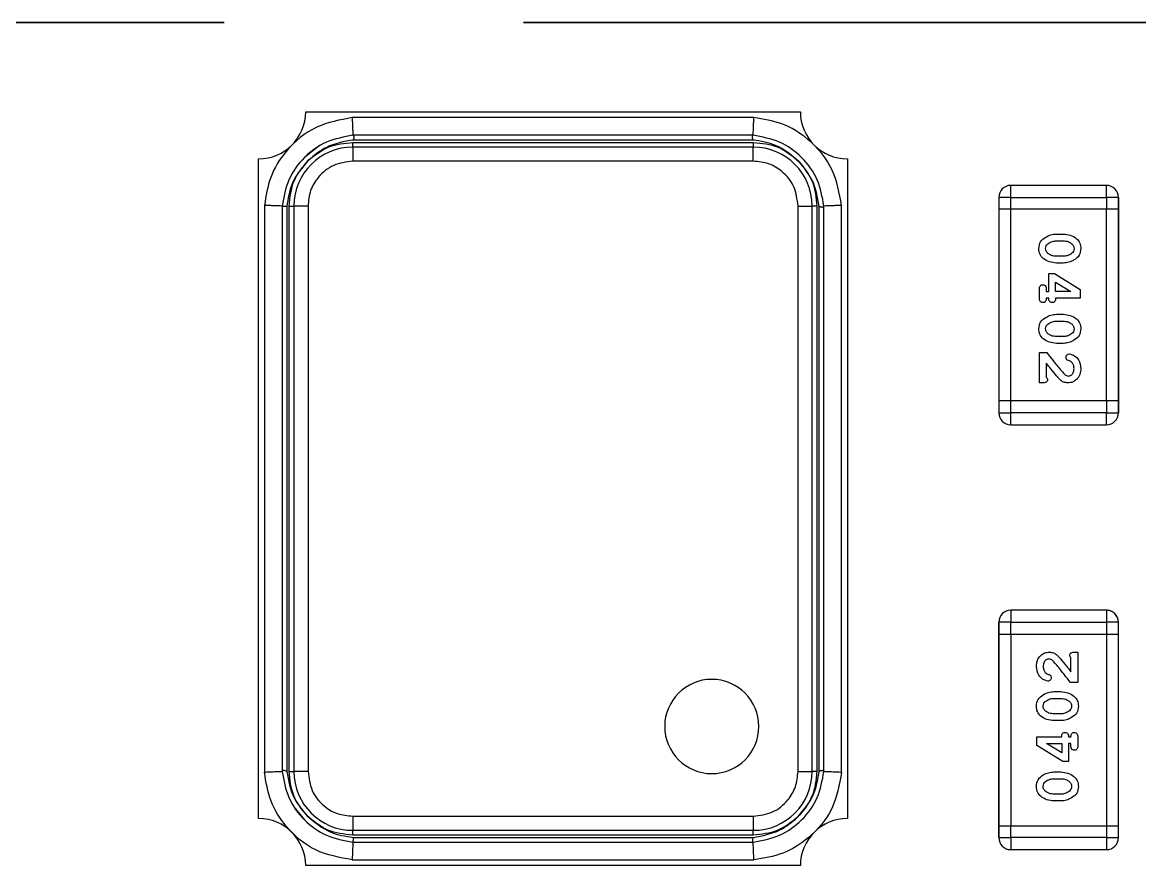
# Model space of a CAD drawing. Header units: millimetres. Extents: x 10 to 419, y 5 to 292.
# Drawn here: x 303.899 to 308.642, y 184.972 to 188.551 of the extents above; entities that cross this region are included whole.
import ezdxf

# ---------------------------------------------------------------- set-up
doc = ezdxf.new("R2010")
doc.units = ezdxf.units.MM
doc.linetypes.add('PHANTOM', pattern=[12.7, 6.35, -1.27, 1.27, -1.27, 1.27, -1.27])

msp = doc.modelspace()

# ---------------------------------------------------------------- linework, layer by layer
at = {"color": 7, "linetype": 'PHANTOM', "lineweight": 35}
msp.add_line((413.9762, 188.5511), (17.1762, 188.5511), dxfattribs=at)
at = {"color": 7, "linetype": 'Continuous', "lineweight": 25}
for p, q in [((305.102, 188.1715), (307.202, 188.1715)), ((307.0047, 188.1465), (305.2993, 188.1465)), ((307.002, 188.0715), (305.302, 188.0715)), ((305.1519, 188.0214), (305.0965, 187.977)), ((305.302, 188.0215), (305.302, 188.0415)), ((305.302, 188.0415), (307.002, 188.0415)), ((307.002, 188.0215), (305.302, 188.0215)), ((305.302, 188.0215), (305.302, 187.9615)), ((307.002, 188.0515), (305.3035, 188.0516)), ((307.002, 188.0415), (307.002, 188.0215)), ((307.002, 187.9615), (307.002, 188.0215)), ((304.902, 185.1715), (304.902, 187.9715)), ((307.402, 187.9715), (307.402, 185.1715)), ((307.002, 187.9615), (305.302, 187.9615)), ((308.5015, 187.859), (308.0951, 187.859)), ((308.0951, 187.8082), (308.0951, 187.859)), ((308.5015, 187.8082), (308.5015, 187.859)), ((308.0951, 187.8082), (308.0443, 187.8082)), ((308.0443, 187.8082), (308.0443, 187.7574)), ((308.0951, 187.8082), (308.5015, 187.8082)), ((308.0951, 187.7574), (308.0951, 187.8082)), ((308.5523, 187.8082), (308.5015, 187.8082)), ((308.5015, 187.8082), (308.5015, 187.7574)), ((308.5523, 187.7574), (308.5523, 187.8082)), ((308.5523, 187.8082), (308.5523, 187.7574)), ((304.927, 187.7743), (304.927, 185.3688)), ((305.002, 187.7715), (305.002, 185.3715)), ((305.0219, 187.77), (305.022, 185.3715)), ((305.032, 187.7715), (305.052, 187.7715)), ((305.032, 185.3715), (305.032, 187.7715)), ((305.052, 187.7715), (305.052, 185.3715)), ((305.112, 187.7715), (305.052, 187.7715)), ((305.112, 187.7715), (305.112, 185.3715)), ((307.192, 187.7715), (307.252, 187.7715)), ((307.192, 185.3715), (307.192, 187.7715)), ((307.252, 185.3715), (307.252, 187.7715)), ((307.272, 187.7715), (307.252, 187.7715)), ((307.272, 187.7715), (307.272, 185.3715)), ((307.282, 185.3731), (307.2821, 187.77)), ((307.302, 185.3715), (307.302, 187.7715)), ((307.377, 185.3688), (307.377, 187.7743)), ((308.0443, 187.7574), (308.0443, 186.9446)), ((308.0951, 187.7574), (308.0443, 187.7574)), ((308.0951, 186.9446), (308.0951, 187.7574)), ((308.5015, 187.7574), (308.0951, 187.7574)), ((308.5015, 186.9446), (308.5015, 187.7574)), ((308.5523, 187.7574), (308.5015, 187.7574)), ((308.5523, 186.9446), (308.5523, 187.7574)), ((308.5523, 187.7574), (308.5523, 186.9446)), ((308.2888, 187.6526), (308.3183, 187.6526)), ((308.2892, 187.6237), (308.3179, 187.6237)), ((308.3179, 187.5582), (308.2892, 187.5582)), ((308.3183, 187.5293), (308.2888, 187.5293)), ((308.2564, 187.4087), (308.2564, 187.4848)), ((308.2564, 187.4848), (308.2804, 187.4848)), ((308.2804, 187.4848), (308.3901, 187.4177)), ((308.217, 187.3799), (308.217, 187.4192)), ((308.2459, 187.4192), (308.2459, 187.4087)), ((308.2459, 187.4087), (308.2564, 187.4087)), ((308.2852, 187.4485), (308.3503, 187.4087)), ((308.2852, 187.4087), (308.2852, 187.4485)), ((308.3503, 187.4087), (308.2852, 187.4087)), ((308.3901, 187.4177), (308.3901, 187.3799)), ((308.2564, 187.3799), (308.2459, 187.3799)), ((308.3901, 187.3799), (308.2852, 187.3799)), ((308.2888, 187.3117), (308.3183, 187.3117)), ((308.2892, 187.2829), (308.3179, 187.2829)), ((308.3179, 187.2173), (308.2892, 187.2173)), ((308.3183, 187.1885), (308.2888, 187.1885)), ((308.217, 187.0207), (308.217, 187.1491)), ((308.217, 187.1491), (308.2485, 187.1491)), ((308.2459, 187.1046), (308.2459, 187.0443)), ((308.2301, 187.0207), (308.217, 187.0207)), ((308.0443, 186.9446), (308.0443, 186.8938)), ((308.0951, 186.9446), (308.0443, 186.9446)), ((308.0951, 186.8938), (308.0951, 186.9446)), ((308.5015, 186.9446), (308.0951, 186.9446)), ((308.5015, 186.9446), (308.5015, 186.8938)), ((308.5523, 186.9446), (308.5015, 186.9446)), ((308.5523, 186.8938), (308.5523, 186.9446)), ((308.5523, 186.9446), (308.5523, 186.8938)), ((308.0443, 186.8938), (308.0951, 186.8938)), ((308.5015, 186.8938), (308.0951, 186.8938)), ((308.0951, 186.843), (308.0951, 186.8938)), ((308.5015, 186.843), (308.5015, 186.8938)), ((308.5015, 186.8938), (308.5523, 186.8938)), ((308.0951, 186.843), (308.5015, 186.843)), ((308.0951, 186.0556), (308.0951, 186.0048)), ((308.5015, 186.0556), (308.0951, 186.0556)), ((308.5015, 186.0556), (308.5015, 186.0048)), ((308.0951, 186.0048), (308.0443, 186.0048)), ((308.0443, 186.0048), (308.0443, 185.954)), ((308.0443, 185.954), (308.0443, 186.0048)), ((308.0951, 185.954), (308.0951, 186.0048)), ((308.0951, 186.0048), (308.5015, 186.0048)), ((308.5015, 186.0048), (308.5015, 185.954)), ((308.5523, 186.0048), (308.5015, 186.0048)), ((308.5523, 185.954), (308.5523, 186.0048)), ((308.0443, 185.954), (308.0951, 185.954)), ((308.0443, 185.954), (308.0443, 185.1412)), ((308.0443, 185.1412), (308.0443, 185.954)), ((308.0951, 185.954), (308.5015, 185.954)), ((308.0951, 185.954), (308.0951, 185.1412)), ((308.5015, 185.954), (308.5523, 185.954)), ((308.5015, 185.954), (308.5015, 185.1412)), ((308.5523, 185.1412), (308.5523, 185.954)), ((308.3507, 185.7941), (308.3507, 185.8544)), ((308.3665, 185.878), (308.3796, 185.878)), ((308.3796, 185.878), (308.3796, 185.7495)), ((308.3796, 185.7495), (308.3481, 185.7495)), ((308.2783, 185.7102), (308.3079, 185.7102)), ((308.2787, 185.6813), (308.3074, 185.6813)), ((308.3074, 185.6158), (308.2787, 185.6158)), ((308.3079, 185.587), (308.2783, 185.587)), ((308.2065, 185.4809), (308.2065, 185.5188)), ((308.2065, 185.5188), (308.3114, 185.5188)), ((308.3403, 185.5188), (308.3507, 185.5188)), ((308.3796, 185.5188), (308.3796, 185.4795)), ((308.3162, 185.4139), (308.2065, 185.4809)), ((308.2464, 185.4899), (308.3114, 185.4899)), ((308.3114, 185.4502), (308.2464, 185.4899)), ((308.3114, 185.4899), (308.3114, 185.4502)), ((308.3507, 185.4899), (308.3403, 185.4899)), ((308.3403, 185.4899), (308.3403, 185.4139)), ((308.3507, 185.4795), (308.3507, 185.4899)), ((308.3403, 185.4139), (308.3162, 185.4139)), ((305.032, 185.3715), (305.052, 185.3715)), ((305.112, 185.3715), (305.052, 185.3715)), ((307.192, 185.3715), (307.252, 185.3715)), ((307.272, 185.3715), (307.252, 185.3715)), ((308.2783, 185.3693), (308.3079, 185.3693)), ((308.2787, 185.3405), (308.3074, 185.3405)), ((308.3074, 185.2749), (308.2787, 185.2749)), ((305.0522, 185.2214), (305.0965, 185.166)), ((308.3079, 185.2461), (308.2783, 185.2461)), ((305.302, 185.1815), (305.302, 185.1215)), ((305.302, 185.1815), (307.002, 185.1815)), ((307.002, 185.1815), (307.002, 185.1215)), ((308.0443, 185.1412), (308.0951, 185.1412)), ((308.0443, 185.1412), (308.0443, 185.0904)), ((308.0443, 185.0904), (308.0443, 185.1412)), ((308.0951, 185.1412), (308.5015, 185.1412)), ((308.0951, 185.0904), (308.0951, 185.1412)), ((308.5015, 185.1412), (308.5523, 185.1412)), ((308.5015, 185.1412), (308.5015, 185.0904)), ((308.5523, 185.0904), (308.5523, 185.1412)), ((305.302, 185.1215), (307.002, 185.1215)), ((305.302, 185.1015), (305.302, 185.1215)), ((307.002, 185.1015), (305.302, 185.1015)), ((305.3035, 185.0915), (307.002, 185.0916)), ((307.002, 185.1015), (307.002, 185.1215)), ((308.0443, 185.0904), (308.0951, 185.0904)), ((308.0951, 185.0904), (308.0951, 185.0396)), ((308.5015, 185.0904), (308.0951, 185.0904)), ((308.5015, 185.0904), (308.5015, 185.0396)), ((308.5015, 185.0904), (308.5523, 185.0904)), ((305.302, 185.0715), (307.002, 185.0715)), ((308.0951, 185.0396), (308.5015, 185.0396)), ((305.2993, 184.9965), (307.0047, 184.9965)), ((307.202, 184.9715), (305.102, 184.9715))]:
    msp.add_line(p, q, dxfattribs=at)
for centre, radius, start, end in [((304.902, 188.1715), 0.2, 270, 0), ((307.402, 188.1715), 0.2, 180, 270), ((305.302, 187.7715), 0.25, 90, 180), ((307.002, 187.7715), 0.25, 0, 90), ((308.0951, 187.8082), 0.0508, 90, 180), ((308.5015, 187.8082), 0.0508, 0, 90), ((308.5015, 187.8082), 0.0508, 0, 90), ((308.0951, 186.8938), 0.0508, 180, 270), ((308.5015, 186.8938), 0.0508, 270, 0), ((308.5015, 186.8938), 0.0508, 270, 0), ((308.0951, 186.0048), 0.0508, 90, 180), ((308.0951, 186.0048), 0.0508, 90, 180), ((308.5015, 186.0048), 0.0508, 0, 90), ((306.826, 185.5623), 0.2, 90, 270), ((306.826, 185.5623), 0.2, 270, 90), ((305.302, 185.3715), 0.25, 180, 270), ((307.002, 185.3715), 0.25, 270, 0), ((304.902, 184.9715), 0.2, 0, 90), ((307.402, 184.9715), 0.2, 90, 180), ((308.0951, 185.0904), 0.0508, 180, 270), ((308.0951, 185.0904), 0.0508, 180, 270), ((308.5015, 185.0904), 0.0508, 270, 0)]:
    msp.add_arc(centre, radius, start, end, dxfattribs=at)
for points, knots in [([(305.2993, 188.1465), (305.2477, 188.137), (305.141, 188.1173), (305.0207, 188.018), (304.9466, 187.8975), (304.9334, 187.8144), (304.927, 187.7743)], [0, 0, 0, 0, 0.27194, 0.561997, 0.788058, 1, 1, 1, 1]), ([(305.2993, 188.1465), (305.2995, 188.14), (305.3001, 188.1275), (305.3007, 188.1106), (305.3013, 188.0968), (305.3018, 188.0835), (305.3022, 188.0734), (305.3021, 188.0721), (305.302, 188.0715)], [0, 0, 0, 0, 0.165341, 0.319217, 0.46162, 0.592542, 0.819024, 1, 1, 1, 1]), ([(307.002, 188.0715), (307.0019, 188.0721), (307.0018, 188.0734), (307.0022, 188.0835), (307.0027, 188.0968), (307.0032, 188.1106), (307.0039, 188.1275), (307.0045, 188.14), (307.0047, 188.1465)], [0, 0, 0, 0, 0.180976, 0.407458, 0.53838, 0.680783, 0.834659, 1, 1, 1, 1]), ([(307.377, 187.7743), (307.3675, 187.8258), (307.3478, 187.9325), (307.2484, 188.0528), (307.128, 188.1269), (307.0449, 188.1401), (307.0047, 188.1465)], [0, 0, 0, 0, 0.27194, 0.561997, 0.788058, 1, 1, 1, 1]), ([(305.302, 188.0715), (305.3026, 188.0715), (305.3038, 188.0713), (305.3052, 188.0702), (305.3062, 188.0682), (305.3067, 188.0655), (305.3066, 188.0622), (305.306, 188.0586), (305.3049, 188.055), (305.304, 188.0527), (305.3035, 188.0516)], [0, 0, 0, 0, 0.11655, 0.241288, 0.371968, 0.50549, 0.638259, 0.766742, 0.887995, 1, 1, 1, 1]), ([(307.002, 188.0515), (307.0015, 188.0526), (307.0004, 188.0549), (306.9992, 188.0585), (306.9983, 188.0622), (306.998, 188.0655), (306.9983, 188.0682), (306.9992, 188.0702), (307.0004, 188.0713), (307.0015, 188.0715), (307.002, 188.0715)], [0, 0, 0, 0, 0.114155, 0.237094, 0.366682, 0.499879, 0.633094, 0.762734, 0.885752, 1, 1, 1, 1]), ([(305.3035, 188.0516), (305.2641, 188.0447), (305.1934, 188.0322), (305.1384, 187.9865), (305.1141, 187.9663)], [0, 0, 0, 0, 0.557355, 1, 1, 1, 1]), ([(305.1141, 187.9663), (305.1417, 187.9881), (305.1969, 188.0318), (305.267, 188.0383), (305.302, 188.0415)], [0, 0, 0, 0, 0.500005, 1, 1, 1, 1]), ([(307.1971, 187.959), (307.1653, 187.986), (307.1081, 188.0345), (307.0346, 188.0463), (307.002, 188.0515)], [0, 0, 0, 0, 0.55704, 1, 1, 1, 1]), ([(307.002, 188.0415), (307.0388, 188.038), (307.1124, 188.0308), (307.1689, 187.983), (307.1971, 187.959)], [0, 0, 0, 0, 0.499995, 1, 1, 1, 1]), ([(305.1141, 187.9663), (305.087, 187.9342), (305.0384, 187.8767), (305.027, 187.8027), (305.0219, 187.77)], [0, 0, 0, 0, 0.5573572, 1, 1, 1, 1]), ([(305.032, 187.7715), (305.0355, 187.8083), (305.0426, 187.8817), (305.0903, 187.9381), (305.1141, 187.9663)], [0, 0, 0, 0, 0.499994, 1, 1, 1, 1]), ([(305.302, 187.9615), (305.274, 187.958), (305.218, 187.9511), (305.1561, 187.8999), (305.1181, 187.8377), (305.114, 187.7938), (305.112, 187.7715)], [0, 0, 0, 0, 0.279906, 0.560389, 0.776605, 1, 1, 1, 1]), ([(307.192, 187.7715), (307.1885, 187.7995), (307.1815, 187.8555), (307.1304, 187.9174), (307.0682, 187.9554), (307.0243, 187.9595), (307.002, 187.9615)], [0, 0, 0, 0, 0.279906, 0.560389, 0.776605, 1, 1, 1, 1]), ([(307.1971, 187.959), (307.2188, 187.9315), (307.2623, 187.8764), (307.2688, 187.8065), (307.272, 187.7715)], [0, 0, 0, 0, 0.500005, 1, 1, 1, 1]), ([(307.2821, 187.77), (307.2752, 187.8093), (307.2628, 187.8799), (307.2172, 187.9347), (307.1971, 187.959)], [0, 0, 0, 0, 0.5572856, 1, 1, 1, 1]), ([(305.002, 187.7715), (305.0014, 187.7714), (305.0001, 187.7713), (304.99, 187.7717), (304.9767, 187.7722), (304.9629, 187.7728), (304.946, 187.7734), (304.9335, 187.774), (304.927, 187.7743)], [0, 0, 0, 0, 0.180976, 0.407458, 0.53838, 0.680783, 0.834659, 1, 1, 1, 1]), ([(305.002, 187.7715), (305.0023, 187.7715), (305.0027, 187.7715), (305.0052, 187.7713), (305.0077, 187.7711), (305.0109, 187.7708), (305.0156, 187.7705), (305.0194, 187.7702), (305.0219, 187.77)], [0, 0, 0, 0, 0.239457, 0.368361, 0.5, 0.631639, 0.760543, 1, 1, 1, 1]), ([(307.2821, 187.77), (307.2832, 187.7695), (307.2856, 187.7687), (307.2893, 187.7677), (307.293, 187.7672), (307.2963, 187.7671), (307.299, 187.7676), (307.3009, 187.7686), (307.3019, 187.7699), (307.302, 187.771), (307.302, 187.7715)], [0, 0, 0, 0, 0.114225, 0.237209, 0.366813, 0.5, 0.633187, 0.762791, 0.885775, 1, 1, 1, 1]), ([(307.377, 187.7743), (307.3705, 187.774), (307.358, 187.7734), (307.341, 187.7728), (307.3272, 187.7722), (307.314, 187.7717), (307.3039, 187.7713), (307.3026, 187.7714), (307.302, 187.7715)], [0, 0, 0, 0, 0.165339, 0.319214, 0.461617, 0.592538, 0.819021, 1, 1, 1, 1]), ([(308.2144, 187.5908), (308.2156, 187.6011), (308.2179, 187.6217), (308.2418, 187.6394), (308.265, 187.6507), (308.2808, 187.6519), (308.2888, 187.6526)], [0, 0, 0, 0, 0.2786646, 0.5581224, 0.779114, 1, 1, 1, 1]), ([(308.3183, 187.6526), (308.3283, 187.6514), (308.3483, 187.6492), (308.3732, 187.6356), (308.3905, 187.6151), (308.392, 187.5992), (308.3927, 187.5912)], [0, 0, 0, 0, 0.280233, 0.56078, 0.780163, 1, 1, 1, 1]), ([(308.3183, 187.6526), (308.3283, 187.6514), (308.3483, 187.6492), (308.3732, 187.6356), (308.3905, 187.6151), (308.392, 187.5992), (308.3927, 187.5912)], [0, 0, 0, 0, 0.280233, 0.56078, 0.780163, 1, 1, 1, 1]), ([(308.2432, 187.5907), (308.2436, 187.5951), (308.2443, 187.6029), (308.2497, 187.6085), (308.2521, 187.611)], [0, 0, 0, 0, 0.559767, 1, 1, 1, 1]), ([(308.2432, 187.5907), (308.2436, 187.5951), (308.2443, 187.6029), (308.2497, 187.6085), (308.2521, 187.611)], [0, 0, 0, 0, 0.559767, 1, 1, 1, 1]), ([(308.2521, 187.611), (308.2584, 187.6151), (308.2698, 187.6225), (308.2833, 187.6233), (308.2892, 187.6237)], [0, 0, 0, 0, 0.559159, 1, 1, 1, 1]), ([(308.2521, 187.611), (308.2584, 187.6151), (308.2698, 187.6225), (308.2833, 187.6233), (308.2892, 187.6237)], [0, 0, 0, 0, 0.559159, 1, 1, 1, 1]), ([(308.3179, 187.6237), (308.3253, 187.6232), (308.3385, 187.6223), (308.3494, 187.6149), (308.3542, 187.6116)], [0, 0, 0, 0, 0.559873, 1, 1, 1, 1]), ([(308.3542, 187.6116), (308.3573, 187.6084), (308.3629, 187.6025), (308.3636, 187.5945), (308.3639, 187.591)], [0, 0, 0, 0, 0.558894, 1, 1, 1, 1]), ([(308.2888, 187.5293), (308.2788, 187.5305), (308.2588, 187.5327), (308.2338, 187.5463), (308.2167, 187.567), (308.2152, 187.5829), (308.2144, 187.5908)], [0, 0, 0, 0, 0.280233, 0.560818, 0.780182, 1, 1, 1, 1]), ([(308.2529, 187.5702), (308.2498, 187.5735), (308.2442, 187.5793), (308.2435, 187.5872), (308.2432, 187.5907)], [0, 0, 0, 0, 0.55887, 1, 1, 1, 1]), ([(308.2529, 187.5702), (308.2498, 187.5735), (308.2442, 187.5793), (308.2435, 187.5872), (308.2432, 187.5907)], [0, 0, 0, 0, 0.55887, 1, 1, 1, 1]), ([(308.2892, 187.5582), (308.2818, 187.5587), (308.2686, 187.5596), (308.2577, 187.567), (308.2529, 187.5702)], [0, 0, 0, 0, 0.559888, 1, 1, 1, 1]), ([(308.2892, 187.5582), (308.2818, 187.5587), (308.2686, 187.5596), (308.2577, 187.567), (308.2529, 187.5702)], [0, 0, 0, 0, 0.559888, 1, 1, 1, 1]), ([(308.355, 187.5708), (308.3487, 187.5667), (308.3373, 187.5594), (308.3238, 187.5585), (308.3179, 187.5582)], [0, 0, 0, 0, 0.559235, 1, 1, 1, 1]), ([(308.3927, 187.5912), (308.3915, 187.5809), (308.3892, 187.5603), (308.3653, 187.5426), (308.3422, 187.5312), (308.3263, 187.53), (308.3183, 187.5293)], [0, 0, 0, 0, 0.2786531, 0.5581323, 0.7791225, 1, 1, 1, 1]), ([(308.3927, 187.5912), (308.3915, 187.5809), (308.3892, 187.5603), (308.3653, 187.5426), (308.3422, 187.5312), (308.3263, 187.53), (308.3183, 187.5293)], [0, 0, 0, 0, 0.278653, 0.558132, 0.779122, 1, 1, 1, 1]), ([(308.3639, 187.591), (308.3635, 187.5866), (308.3628, 187.5788), (308.3574, 187.5732), (308.355, 187.5708)], [0, 0, 0, 0, 0.5597193, 1, 1, 1, 1]), ([(308.217, 187.4192), (308.2171, 187.4217), (308.2173, 187.4266), (308.2202, 187.4332), (308.2256, 187.437), (308.2295, 187.4374), (308.2314, 187.4376)], [0, 0, 0, 0, 0.280947, 0.560058, 0.77987, 1, 1, 1, 1]), ([(308.2314, 187.4376), (308.2339, 187.4372), (308.2389, 187.4366), (308.2453, 187.4296), (308.2457, 187.4232), (308.2459, 187.4192)], [0, 0, 0, 0, 0.280041, 0.559337, 1, 1, 1, 1]), ([(308.2314, 187.3615), (308.229, 187.3618), (308.224, 187.3625), (308.2175, 187.3694), (308.2172, 187.3759), (308.217, 187.3799)], [0, 0, 0, 0, 0.280064, 0.559335, 1, 1, 1, 1]), ([(308.2459, 187.3799), (308.2458, 187.3774), (308.2456, 187.3725), (308.2426, 187.366), (308.2373, 187.3621), (308.2334, 187.3617), (308.2314, 187.3615)], [0, 0, 0, 0, 0.2809754, 0.5600884, 0.7798617, 1, 1, 1, 1]), ([(308.2708, 187.3615), (308.2683, 187.3618), (308.2633, 187.3625), (308.2568, 187.3694), (308.2565, 187.3759), (308.2564, 187.3799)], [0, 0, 0, 0, 0.280064, 0.559335, 1, 1, 1, 1]), ([(308.2852, 187.3799), (308.2851, 187.3774), (308.2849, 187.3725), (308.282, 187.366), (308.2766, 187.3621), (308.2727, 187.3617), (308.2708, 187.3615)], [0, 0, 0, 0, 0.280975, 0.560088, 0.779862, 1, 1, 1, 1]), ([(308.2144, 187.25), (308.2156, 187.2603), (308.2179, 187.2809), (308.2418, 187.2986), (308.265, 187.3098), (308.2808, 187.3111), (308.2888, 187.3117)], [0, 0, 0, 0, 0.278665, 0.558122, 0.779114, 1, 1, 1, 1]), ([(308.3183, 187.3117), (308.3283, 187.3106), (308.3483, 187.3083), (308.3732, 187.2947), (308.3905, 187.2742), (308.392, 187.2583), (308.3927, 187.2504)], [0, 0, 0, 0, 0.280233, 0.56078, 0.780163, 1, 1, 1, 1]), ([(308.3183, 187.3117), (308.3283, 187.3106), (308.3483, 187.3083), (308.3732, 187.2947), (308.3905, 187.2742), (308.392, 187.2583), (308.3927, 187.2504)], [0, 0, 0, 0, 0.280233, 0.56078, 0.780163, 1, 1, 1, 1]), ([(308.2432, 187.2499), (308.2436, 187.2543), (308.2443, 187.2621), (308.2497, 187.2677), (308.2521, 187.2701)], [0, 0, 0, 0, 0.559767, 1, 1, 1, 1]), ([(308.2432, 187.2499), (308.2436, 187.2543), (308.2443, 187.2621), (308.2497, 187.2677), (308.2521, 187.2701)], [0, 0, 0, 0, 0.559767, 1, 1, 1, 1]), ([(308.2521, 187.2701), (308.2584, 187.2743), (308.2698, 187.2816), (308.2833, 187.2825), (308.2892, 187.2829)], [0, 0, 0, 0, 0.559159, 1, 1, 1, 1]), ([(308.2521, 187.2701), (308.2584, 187.2743), (308.2698, 187.2816), (308.2833, 187.2825), (308.2892, 187.2829)], [0, 0, 0, 0, 0.559159, 1, 1, 1, 1]), ([(308.3179, 187.2829), (308.3253, 187.2823), (308.3385, 187.2814), (308.3494, 187.274), (308.3542, 187.2708)], [0, 0, 0, 0, 0.559873, 1, 1, 1, 1]), ([(308.3542, 187.2708), (308.3573, 187.2675), (308.3629, 187.2617), (308.3636, 187.2537), (308.3639, 187.2502)], [0, 0, 0, 0, 0.558894, 1, 1, 1, 1]), ([(308.2888, 187.1885), (308.2788, 187.1896), (308.2588, 187.1919), (308.2338, 187.2055), (308.2167, 187.2261), (308.2152, 187.242), (308.2144, 187.25)], [0, 0, 0, 0, 0.280233, 0.560818, 0.780182, 1, 1, 1, 1]), ([(308.2529, 187.2294), (308.2498, 187.2326), (308.2442, 187.2384), (308.2435, 187.2464), (308.2432, 187.2499)], [0, 0, 0, 0, 0.5588701, 1, 1, 1, 1]), ([(308.2529, 187.2294), (308.2498, 187.2326), (308.2442, 187.2384), (308.2435, 187.2464), (308.2432, 187.2499)], [0, 0, 0, 0, 0.55887, 1, 1, 1, 1]), ([(308.2892, 187.2173), (308.2818, 187.2178), (308.2686, 187.2188), (308.2577, 187.2261), (308.2529, 187.2294)], [0, 0, 0, 0, 0.559888, 1, 1, 1, 1]), ([(308.2892, 187.2173), (308.2818, 187.2178), (308.2686, 187.2188), (308.2577, 187.2261), (308.2529, 187.2294)], [0, 0, 0, 0, 0.559888, 1, 1, 1, 1]), ([(308.355, 187.2299), (308.3487, 187.2258), (308.3373, 187.2185), (308.3238, 187.2177), (308.3179, 187.2173)], [0, 0, 0, 0, 0.559235, 1, 1, 1, 1]), ([(308.3927, 187.2504), (308.3915, 187.2401), (308.3892, 187.2195), (308.3653, 187.2017), (308.3422, 187.1904), (308.3263, 187.1891), (308.3183, 187.1885)], [0, 0, 0, 0, 0.278653, 0.558132, 0.779122, 1, 1, 1, 1]), ([(308.3927, 187.2504), (308.3915, 187.2401), (308.3892, 187.2195), (308.3653, 187.2017), (308.3422, 187.1904), (308.3263, 187.1891), (308.3183, 187.1885)], [0, 0, 0, 0, 0.278653, 0.558132, 0.779122, 1, 1, 1, 1]), ([(308.3639, 187.2502), (308.3635, 187.2458), (308.3628, 187.238), (308.3574, 187.2324), (308.355, 187.2299)], [0, 0, 0, 0, 0.559719, 1, 1, 1, 1]), ([(308.2485, 187.1491), (308.2567, 187.1385), (308.2702, 187.121), (308.2894, 187.0969), (308.3057, 187.0765), (308.3175, 187.0638), (308.3235, 187.0575)], [0, 0, 0, 0, 0.340031, 0.560051, 0.780068, 1, 1, 1, 1]), ([(308.2485, 187.1491), (308.2567, 187.1385), (308.2702, 187.121), (308.2894, 187.0969), (308.3057, 187.0765), (308.3175, 187.0638), (308.3235, 187.0575)], [0, 0, 0, 0, 0.340031, 0.560051, 0.780068, 1, 1, 1, 1]), ([(308.3298, 187.1292), (308.33, 187.1313), (308.3305, 187.1355), (308.3343, 187.1403), (308.3389, 187.1433), (308.3422, 187.1437), (308.3438, 187.1439)], [0, 0, 0, 0, 0.279504, 0.559316, 0.779773, 1, 1, 1, 1]), ([(308.3407, 187.1151), (308.339, 187.1157), (308.3357, 187.117), (308.3319, 187.1206), (308.33, 187.1249), (308.3299, 187.1278), (308.3298, 187.1292)], [0, 0, 0, 0, 0.280502, 0.559573, 0.77954, 1, 1, 1, 1]), ([(308.3438, 187.1439), (308.3516, 187.1417), (308.3672, 187.1374), (308.3878, 187.1153), (308.3909, 187.0945), (308.3927, 187.0818)], [0, 0, 0, 0, 0.279813, 0.560624, 1, 1, 1, 1]), ([(308.2909, 187.0486), (308.2824, 187.0589), (308.2671, 187.0774), (308.2523, 187.0963), (308.2459, 187.1046)], [0, 0, 0, 0, 0.559982, 1, 1, 1, 1]), ([(308.3927, 187.0818), (308.392, 187.0732), (308.3906, 187.056), (308.3767, 187.0358), (308.3583, 187.0227), (308.3448, 187.0214), (308.3381, 187.0207)], [0, 0, 0, 0, 0.280289, 0.559837, 0.779945, 1, 1, 1, 1]), ([(308.3396, 187.0495), (308.3438, 187.0504), (308.3521, 187.0522), (308.3621, 187.0646), (308.3632, 187.0754), (308.3639, 187.082)], [0, 0, 0, 0, 0.278618, 0.559765, 1, 1, 1, 1]), ([(308.3549, 187.1068), (308.3525, 187.1088), (308.3482, 187.1124), (308.343, 187.1142), (308.3407, 187.1151)], [0, 0, 0, 0, 0.559298, 1, 1, 1, 1]), ([(308.3639, 187.082), (308.3635, 187.0871), (308.3627, 187.0963), (308.3573, 187.1036), (308.3549, 187.1068)], [0, 0, 0, 0, 0.559769, 1, 1, 1, 1]), ([(308.2511, 187.0351), (308.2508, 187.0327), (308.2504, 187.029), (308.2473, 187.0252), (308.2413, 187.0209), (308.2351, 187.0208), (308.2301, 187.0207)], [0, 0, 0, 0, 0.249198, 0.374789, 0.500587, 1, 1, 1, 1]), ([(308.2511, 187.0351), (308.2508, 187.0327), (308.2504, 187.029), (308.2473, 187.0252), (308.2413, 187.0209), (308.2351, 187.0208), (308.2301, 187.0207)], [0, 0, 0, 0, 0.249198, 0.374789, 0.500587, 1, 1, 1, 1]), ([(308.2459, 187.0443), (308.2474, 187.0428), (308.25, 187.0403), (308.2508, 187.0367), (308.2511, 187.0351)], [0, 0, 0, 0, 0.56148, 1, 1, 1, 1]), ([(308.2459, 187.0443), (308.2474, 187.0428), (308.25, 187.0403), (308.2508, 187.0367), (308.2511, 187.0351)], [0, 0, 0, 0, 0.56148, 1, 1, 1, 1]), ([(308.3381, 187.0207), (308.3316, 187.0213), (308.3209, 187.0223), (308.3083, 187.0306), (308.2993, 187.0393), (308.2937, 187.0455), (308.2909, 187.0486)], [0, 0, 0, 0, 0.3388885, 0.558801, 0.7793644, 1, 1, 1, 1]), ([(308.3235, 187.0575), (308.3261, 187.0551), (308.3308, 187.051), (308.3369, 187.05), (308.3396, 187.0495)], [0, 0, 0, 0, 0.560979, 1, 1, 1, 1]), ([(308.5486, 186.0235), (308.5485, 186.0239), (308.5474, 186.0276), (308.5434, 186.034), (308.5366, 186.042), (308.5283, 186.0483), (308.5193, 186.0526), (308.5101, 186.0552), (308.5043, 186.0555), (308.5015, 186.0556)], [0, 0, 0, 0, 0.017775, 0.191787, 0.36605, 0.537057, 0.701169, 0.855769, 1, 1, 1, 1]), ([(308.2039, 185.8169), (308.2046, 185.8255), (308.206, 185.8426), (308.22, 185.8629), (308.2383, 185.8759), (308.2518, 185.8773), (308.2585, 185.878)], [0, 0, 0, 0, 0.2802887, 0.5598365, 0.7799445, 1, 1, 1, 1]), ([(308.257, 185.8492), (308.2528, 185.8483), (308.2445, 185.8465), (308.2345, 185.8341), (308.2334, 185.8233), (308.2328, 185.8167)], [0, 0, 0, 0, 0.278618, 0.559765, 1, 1, 1, 1]), ([(308.2732, 185.8412), (308.2705, 185.8435), (308.2658, 185.8477), (308.2597, 185.8487), (308.257, 185.8492)], [0, 0, 0, 0, 0.560979, 1, 1, 1, 1]), ([(308.2585, 185.878), (308.265, 185.8774), (308.2758, 185.8764), (308.2883, 185.868), (308.2973, 185.8594), (308.3029, 185.8532), (308.3057, 185.8501)], [0, 0, 0, 0, 0.338889, 0.558801, 0.779364, 1, 1, 1, 1]), ([(308.3481, 185.7495), (308.3399, 185.7602), (308.3264, 185.7777), (308.3072, 185.8018), (308.2909, 185.8221), (308.2791, 185.8349), (308.2732, 185.8412)], [0, 0, 0, 0, 0.3400314, 0.5600511, 0.7800684, 1, 1, 1, 1]), ([(308.3481, 185.7495), (308.3399, 185.7602), (308.3264, 185.7777), (308.3072, 185.8018), (308.2909, 185.8221), (308.2791, 185.8349), (308.2732, 185.8412)], [0, 0, 0, 0, 0.3400314, 0.5600511, 0.7800684, 1, 1, 1, 1]), ([(308.3057, 185.8501), (308.3142, 185.8397), (308.3295, 185.8213), (308.3443, 185.8024), (308.3507, 185.7941)], [0, 0, 0, 0, 0.559982, 1, 1, 1, 1]), ([(308.3455, 185.8636), (308.3458, 185.866), (308.3462, 185.8697), (308.3493, 185.8735), (308.3553, 185.8777), (308.3615, 185.8779), (308.3665, 185.878)], [0, 0, 0, 0, 0.249198, 0.374789, 0.500587, 1, 1, 1, 1]), ([(308.3455, 185.8636), (308.3458, 185.866), (308.3462, 185.8697), (308.3493, 185.8735), (308.3553, 185.8777), (308.3615, 185.8779), (308.3665, 185.878)], [0, 0, 0, 0, 0.249198, 0.374789, 0.500587, 1, 1, 1, 1]), ([(308.3507, 185.8544), (308.3492, 185.8558), (308.3466, 185.8584), (308.3458, 185.862), (308.3455, 185.8636)], [0, 0, 0, 0, 0.56148, 1, 1, 1, 1]), ([(308.3507, 185.8544), (308.3492, 185.8558), (308.3466, 185.8584), (308.3458, 185.862), (308.3455, 185.8636)], [0, 0, 0, 0, 0.56148, 1, 1, 1, 1]), ([(308.2528, 185.7548), (308.245, 185.7569), (308.2294, 185.7613), (308.2088, 185.7834), (308.2058, 185.8042), (308.2039, 185.8169)], [0, 0, 0, 0, 0.2798135, 0.5606238, 1, 1, 1, 1]), ([(308.2328, 185.8167), (308.2332, 185.8115), (308.2339, 185.8024), (308.2393, 185.7951), (308.2417, 185.7919)], [0, 0, 0, 0, 0.559769, 1, 1, 1, 1]), ([(308.2417, 185.7919), (308.2441, 185.7899), (308.2484, 185.7863), (308.2536, 185.7844), (308.2559, 185.7836)], [0, 0, 0, 0, 0.559298, 1, 1, 1, 1]), ([(308.2668, 185.7695), (308.2666, 185.7674), (308.2661, 185.7631), (308.2623, 185.7584), (308.2578, 185.7553), (308.2544, 185.7549), (308.2528, 185.7548)], [0, 0, 0, 0, 0.279504, 0.559316, 0.779773, 1, 1, 1, 1]), ([(308.2559, 185.7836), (308.2576, 185.7829), (308.261, 185.7816), (308.2648, 185.7781), (308.2666, 185.7737), (308.2668, 185.7709), (308.2668, 185.7695)], [0, 0, 0, 0, 0.280502, 0.559573, 0.77954, 1, 1, 1, 1]), ([(308.2039, 185.6483), (308.2051, 185.6586), (308.2074, 185.6792), (308.2313, 185.6969), (308.2545, 185.7083), (308.2703, 185.7096), (308.2783, 185.7102)], [0, 0, 0, 0, 0.2786531, 0.5581323, 0.7791225, 1, 1, 1, 1]), ([(308.2039, 185.6483), (308.2051, 185.6586), (308.2074, 185.6792), (308.2313, 185.6969), (308.2545, 185.7083), (308.2703, 185.7096), (308.2783, 185.7102)], [0, 0, 0, 0, 0.278653, 0.558132, 0.779122, 1, 1, 1, 1]), ([(308.3079, 185.7102), (308.3178, 185.7091), (308.3378, 185.7068), (308.3628, 185.6932), (308.38, 185.6725), (308.3815, 185.6567), (308.3822, 185.6487)], [0, 0, 0, 0, 0.280233, 0.560818, 0.780182, 1, 1, 1, 1]), ([(308.2783, 185.587), (308.2683, 185.5881), (308.2483, 185.5903), (308.2234, 185.6039), (308.2061, 185.6244), (308.2047, 185.6403), (308.2039, 185.6483)], [0, 0, 0, 0, 0.2802329, 0.5607804, 0.7801634, 1, 1, 1, 1]), ([(308.2783, 185.587), (308.2683, 185.5881), (308.2483, 185.5903), (308.2234, 185.6039), (308.2061, 185.6244), (308.2047, 185.6403), (308.2039, 185.6483)], [0, 0, 0, 0, 0.2802329, 0.5607804, 0.7801634, 1, 1, 1, 1]), ([(308.2328, 185.6485), (308.2331, 185.6529), (308.2338, 185.6607), (308.2392, 185.6663), (308.2416, 185.6687)], [0, 0, 0, 0, 0.559719, 1, 1, 1, 1]), ([(308.2424, 185.6279), (308.2393, 185.6311), (308.2337, 185.637), (308.2331, 185.645), (308.2328, 185.6485)], [0, 0, 0, 0, 0.5588939, 1, 1, 1, 1]), ([(308.2416, 185.6687), (308.2479, 185.6728), (308.2593, 185.6802), (308.2728, 185.681), (308.2787, 185.6813)], [0, 0, 0, 0, 0.5592349, 1, 1, 1, 1]), ([(308.3074, 185.6813), (308.3148, 185.6808), (308.328, 185.6799), (308.3389, 185.6725), (308.3437, 185.6693)], [0, 0, 0, 0, 0.559888, 1, 1, 1, 1]), ([(308.3074, 185.6813), (308.3148, 185.6808), (308.328, 185.6799), (308.3389, 185.6725), (308.3437, 185.6693)], [0, 0, 0, 0, 0.559888, 1, 1, 1, 1]), ([(308.3822, 185.6487), (308.381, 185.6384), (308.3787, 185.6178), (308.3548, 185.6001), (308.3317, 185.5888), (308.3158, 185.5876), (308.3079, 185.587)], [0, 0, 0, 0, 0.2786646, 0.5581224, 0.779114, 1, 1, 1, 1]), ([(308.3437, 185.6693), (308.3468, 185.666), (308.3524, 185.6602), (308.3531, 185.6523), (308.3534, 185.6488)], [0, 0, 0, 0, 0.55887, 1, 1, 1, 1]), ([(308.3437, 185.6693), (308.3468, 185.666), (308.3524, 185.6602), (308.3531, 185.6523), (308.3534, 185.6488)], [0, 0, 0, 0, 0.5588701, 1, 1, 1, 1]), ([(308.3534, 185.6488), (308.353, 185.6444), (308.3524, 185.6366), (308.3469, 185.631), (308.3446, 185.6285)], [0, 0, 0, 0, 0.559767, 1, 1, 1, 1]), ([(308.3534, 185.6488), (308.353, 185.6444), (308.3524, 185.6366), (308.3469, 185.631), (308.3446, 185.6285)], [0, 0, 0, 0, 0.559767, 1, 1, 1, 1]), ([(308.2787, 185.6158), (308.2713, 185.6163), (308.2581, 185.6172), (308.2472, 185.6246), (308.2424, 185.6279)], [0, 0, 0, 0, 0.559873, 1, 1, 1, 1]), ([(308.3446, 185.6285), (308.3382, 185.6244), (308.3268, 185.617), (308.3133, 185.6162), (308.3074, 185.6158)], [0, 0, 0, 0, 0.559159, 1, 1, 1, 1]), ([(308.3446, 185.6285), (308.3382, 185.6244), (308.3268, 185.617), (308.3133, 185.6162), (308.3074, 185.6158)], [0, 0, 0, 0, 0.559159, 1, 1, 1, 1]), ([(308.3114, 185.5188), (308.3115, 185.5213), (308.3117, 185.5262), (308.3146, 185.5327), (308.32, 185.5366), (308.3239, 185.537), (308.3258, 185.5371)], [0, 0, 0, 0, 0.2809754, 0.5600884, 0.7798617, 1, 1, 1, 1]), ([(308.3258, 185.5371), (308.3283, 185.5368), (308.3333, 185.5362), (308.3398, 185.5292), (308.3401, 185.5228), (308.3403, 185.5188)], [0, 0, 0, 0, 0.280064, 0.559335, 1, 1, 1, 1]), ([(308.3507, 185.5188), (308.3508, 185.5213), (308.351, 185.5262), (308.354, 185.5327), (308.3593, 185.5366), (308.3632, 185.537), (308.3652, 185.5371)], [0, 0, 0, 0, 0.2809754, 0.5600884, 0.7798617, 1, 1, 1, 1]), ([(308.3652, 185.5371), (308.3677, 185.5368), (308.3726, 185.5362), (308.3791, 185.5292), (308.3794, 185.5228), (308.3796, 185.5188)], [0, 0, 0, 0, 0.280064, 0.559335, 1, 1, 1, 1]), ([(308.3652, 185.4611), (308.3627, 185.4614), (308.3577, 185.4621), (308.3513, 185.469), (308.3509, 185.4755), (308.3507, 185.4795)], [0, 0, 0, 0, 0.280041, 0.559337, 1, 1, 1, 1]), ([(308.3796, 185.4795), (308.3795, 185.477), (308.3793, 185.4721), (308.3764, 185.4655), (308.371, 185.4617), (308.3671, 185.4613), (308.3652, 185.4611)], [0, 0, 0, 0, 0.280947, 0.560058, 0.77987, 1, 1, 1, 1]), ([(304.927, 185.3688), (304.9335, 185.3691), (304.946, 185.3696), (304.9629, 185.3703), (304.9767, 185.3708), (304.99, 185.3713), (305.0001, 185.3718), (305.0014, 185.3716), (305.002, 185.3715)], [0, 0, 0, 0, 0.165341, 0.319217, 0.46162, 0.592542, 0.819024, 1, 1, 1, 1]), ([(305.2993, 184.9965), (305.2458, 185.0061), (305.1389, 185.0253), (305.0218, 185.1254), (304.9468, 185.2432), (304.9336, 185.3267), (304.927, 185.3688)], [0, 0, 0, 0, 0.280567, 0.56101, 0.778517, 1, 1, 1, 1]), ([(305.022, 185.3715), (305.0209, 185.372), (305.0185, 185.373), (305.0147, 185.3741), (305.0111, 185.3749), (305.0077, 185.3751), (305.005, 185.3748), (305.0032, 185.374), (305.0021, 185.3729), (305.002, 185.372), (305.002, 185.3715)], [0, 0, 0, 0, 0.116788, 0.241738, 0.37258, 0.506182, 0.638933, 0.767288, 0.888311, 1, 1, 1, 1]), ([(305.022, 185.3715), (305.0291, 185.3323), (305.0418, 185.262), (305.0874, 185.2075), (305.1076, 185.1833)], [0, 0, 0, 0, 0.557562, 1, 1, 1, 1]), ([(305.1076, 185.1833), (305.0856, 185.211), (305.0418, 185.2662), (305.0353, 185.3364), (305.032, 185.3715)], [0, 0, 0, 0, 0.500005, 1, 1, 1, 1]), ([(305.112, 185.3715), (305.1155, 185.3435), (305.1224, 185.2875), (305.1736, 185.2256), (305.2358, 185.1876), (305.2797, 185.1836), (305.302, 185.1815)], [0, 0, 0, 0, 0.279906, 0.560389, 0.776605, 1, 1, 1, 1]), ([(307.002, 185.1815), (307.03, 185.185), (307.086, 185.192), (307.1479, 185.2431), (307.1859, 185.3053), (307.1899, 185.3492), (307.192, 185.3715)], [0, 0, 0, 0, 0.279906, 0.560389, 0.776605, 1, 1, 1, 1]), ([(307.377, 185.3688), (307.3674, 185.3153), (307.3482, 185.2084), (307.2481, 185.0914), (307.1303, 185.0164), (307.0468, 185.0032), (307.0047, 184.9965)], [0, 0, 0, 0, 0.280567, 0.56101, 0.778517, 1, 1, 1, 1]), ([(307.1902, 185.1771), (307.2172, 185.2091), (307.2656, 185.2666), (307.277, 185.3404), (307.282, 185.3731)], [0, 0, 0, 0, 0.557621, 1, 1, 1, 1]), ([(307.272, 185.3715), (307.2685, 185.3349), (307.2614, 185.2616), (307.2139, 185.2052), (307.1902, 185.1771)], [0, 0, 0, 0, 0.499995, 1, 1, 1, 1]), ([(307.282, 185.3731), (307.2831, 185.3735), (307.2855, 185.3745), (307.2891, 185.3755), (307.2927, 185.3761), (307.296, 185.3762), (307.2987, 185.3757), (307.3006, 185.3747), (307.3018, 185.3733), (307.3019, 185.3721), (307.302, 185.3715)], [0, 0, 0, 0, 0.111917, 0.233111, 0.361567, 0.494342, 0.627893, 0.758618, 0.883405, 1, 1, 1, 1]), ([(307.302, 185.3715), (307.3026, 185.3716), (307.3039, 185.3718), (307.314, 185.3713), (307.3272, 185.3708), (307.341, 185.3703), (307.358, 185.3696), (307.3705, 185.3691), (307.377, 185.3688)], [0, 0, 0, 0, 0.180979, 0.407462, 0.538383, 0.680786, 0.834661, 1, 1, 1, 1]), ([(308.2039, 185.3074), (308.2051, 185.3177), (308.2074, 185.3383), (308.2313, 185.3561), (308.2545, 185.3675), (308.2703, 185.3687), (308.2783, 185.3693)], [0, 0, 0, 0, 0.278653, 0.558132, 0.779122, 1, 1, 1, 1]), ([(308.2039, 185.3074), (308.2051, 185.3177), (308.2074, 185.3383), (308.2313, 185.3561), (308.2545, 185.3675), (308.2703, 185.3687), (308.2783, 185.3693)], [0, 0, 0, 0, 0.278653, 0.558132, 0.779122, 1, 1, 1, 1]), ([(308.3079, 185.3693), (308.3178, 185.3682), (308.3378, 185.366), (308.3628, 185.3523), (308.38, 185.3317), (308.3815, 185.3158), (308.3822, 185.3078)], [0, 0, 0, 0, 0.280233, 0.560818, 0.780182, 1, 1, 1, 1]), ([(308.2328, 185.3076), (308.2331, 185.312), (308.2338, 185.3198), (308.2392, 185.3254), (308.2416, 185.3279)], [0, 0, 0, 0, 0.559719, 1, 1, 1, 1]), ([(308.2416, 185.3279), (308.2479, 185.332), (308.2593, 185.3393), (308.2728, 185.3401), (308.2787, 185.3405)], [0, 0, 0, 0, 0.559235, 1, 1, 1, 1]), ([(308.3074, 185.3405), (308.3148, 185.34), (308.328, 185.3391), (308.3389, 185.3317), (308.3437, 185.3284)], [0, 0, 0, 0, 0.559888, 1, 1, 1, 1]), ([(308.3074, 185.3405), (308.3148, 185.34), (308.328, 185.3391), (308.3389, 185.3317), (308.3437, 185.3284)], [0, 0, 0, 0, 0.559888, 1, 1, 1, 1]), ([(308.3437, 185.3284), (308.3468, 185.3252), (308.3524, 185.3194), (308.3531, 185.3114), (308.3534, 185.3079)], [0, 0, 0, 0, 0.55887, 1, 1, 1, 1]), ([(308.3437, 185.3284), (308.3468, 185.3252), (308.3524, 185.3194), (308.3531, 185.3114), (308.3534, 185.3079)], [0, 0, 0, 0, 0.5588701, 1, 1, 1, 1]), ([(308.2783, 185.2461), (308.2683, 185.2472), (308.2483, 185.2495), (308.2234, 185.2631), (308.2061, 185.2836), (308.2047, 185.2995), (308.2039, 185.3074)], [0, 0, 0, 0, 0.280233, 0.56078, 0.780163, 1, 1, 1, 1]), ([(308.2783, 185.2461), (308.2683, 185.2472), (308.2483, 185.2495), (308.2234, 185.2631), (308.2061, 185.2836), (308.2047, 185.2995), (308.2039, 185.3074)], [0, 0, 0, 0, 0.280233, 0.56078, 0.780163, 1, 1, 1, 1]), ([(308.2424, 185.287), (308.2393, 185.2903), (308.2337, 185.2961), (308.2331, 185.3041), (308.2328, 185.3076)], [0, 0, 0, 0, 0.558894, 1, 1, 1, 1]), ([(308.2787, 185.2749), (308.2713, 185.2755), (308.2581, 185.2764), (308.2472, 185.2838), (308.2424, 185.287)], [0, 0, 0, 0, 0.559873, 1, 1, 1, 1]), ([(308.3446, 185.2877), (308.3382, 185.2836), (308.3268, 185.2762), (308.3133, 185.2753), (308.3074, 185.2749)], [0, 0, 0, 0, 0.559159, 1, 1, 1, 1]), ([(308.3446, 185.2877), (308.3382, 185.2836), (308.3268, 185.2762), (308.3133, 185.2753), (308.3074, 185.2749)], [0, 0, 0, 0, 0.559159, 1, 1, 1, 1]), ([(308.3822, 185.3078), (308.381, 185.2976), (308.3787, 185.2769), (308.3548, 185.2592), (308.3317, 185.248), (308.3158, 185.2467), (308.3079, 185.2461)], [0, 0, 0, 0, 0.2786646, 0.5581224, 0.779114, 1, 1, 1, 1]), ([(308.3534, 185.3079), (308.353, 185.3035), (308.3524, 185.2957), (308.3469, 185.2901), (308.3446, 185.2877)], [0, 0, 0, 0, 0.559767, 1, 1, 1, 1]), ([(308.3534, 185.3079), (308.353, 185.3035), (308.3524, 185.2957), (308.3469, 185.2901), (308.3446, 185.2877)], [0, 0, 0, 0, 0.559767, 1, 1, 1, 1]), ([(305.302, 185.1015), (305.2653, 185.1051), (305.192, 185.1121), (305.1357, 185.1596), (305.1076, 185.1833)], [0, 0, 0, 0, 0.499994, 1, 1, 1, 1]), ([(305.1076, 185.1833), (305.1396, 185.1563), (305.197, 185.1079), (305.2709, 185.0965), (305.3035, 185.0915)], [0, 0, 0, 0, 0.557436, 1, 1, 1, 1]), ([(307.1902, 185.1771), (307.1626, 185.1552), (307.1073, 185.1113), (307.0371, 185.1048), (307.002, 185.1015)], [0, 0, 0, 0, 0.500006, 1, 1, 1, 1]), ([(307.002, 185.0916), (307.0412, 185.0986), (307.1115, 185.1113), (307.166, 185.1569), (307.1902, 185.1771)], [0, 0, 0, 0, 0.557561, 1, 1, 1, 1]), ([(305.3035, 185.0915), (305.3034, 185.0889), (305.3032, 185.0851), (305.303, 185.0804), (305.3028, 185.0772), (305.3026, 185.0747), (305.3023, 185.0722), (305.3021, 185.0718), (305.302, 185.0715)], [0, 0, 0, 0, 0.239637, 0.36855, 0.500159, 0.631745, 0.760591, 1, 1, 1, 1]), ([(307.002, 185.0916), (307.0015, 185.0904), (307.0005, 185.088), (306.9994, 185.0843), (306.9986, 185.0806), (306.9984, 185.0773), (306.9987, 185.0746), (306.9995, 185.0727), (307.0006, 185.0716), (307.0015, 185.0716), (307.002, 185.0715)], [0, 0, 0, 0, 0.116788, 0.241738, 0.37258, 0.506182, 0.638933, 0.767288, 0.888311, 1, 1, 1, 1]), ([(305.302, 185.0715), (305.3021, 185.0709), (305.3022, 185.0696), (305.3018, 185.0595), (305.3013, 185.0463), (305.3007, 185.0325), (305.3001, 185.0155), (305.2995, 185.003), (305.2993, 184.9965)], [0, 0, 0, 0, 0.180968, 0.407447, 0.53837, 0.680775, 0.834655, 1, 1, 1, 1]), ([(307.0047, 184.9965), (307.0045, 185.003), (307.0039, 185.0155), (307.0032, 185.0325), (307.0027, 185.0463), (307.0022, 185.0595), (307.0018, 185.0696), (307.0019, 185.0709), (307.002, 185.0715)], [0, 0, 0, 0, 0.165345, 0.319225, 0.46163, 0.592553, 0.819032, 1, 1, 1, 1])]:
    msp.add_open_spline(points, degree=3, knots=knots, dxfattribs=at)
for points in [[(305.302, 188.0715), (305.2639, 188.0646), (305.1877, 188.0508), (305.0922, 187.9813), (305.0228, 187.8859), (305.0089, 187.8096), (305.002, 187.7715)], [(307.302, 187.7715), (307.2951, 187.8096), (307.2812, 187.8859), (307.2118, 187.9813), (307.1163, 188.0508), (307.0401, 188.0646), (307.002, 188.0715)], [(305.002, 185.3715), (305.0089, 185.3334), (305.0228, 185.2572), (305.0922, 185.1617), (305.1877, 185.0923), (305.2639, 185.0784), (305.302, 185.0715)], [(307.002, 185.0715), (307.0401, 185.0784), (307.1163, 185.0923), (307.2118, 185.1617), (307.2812, 185.2572), (307.2951, 185.3334), (307.302, 185.3715)]]:
    msp.add_open_spline(points, degree=3, dxfattribs=at)

doc.saveas('drawing.dxf')
